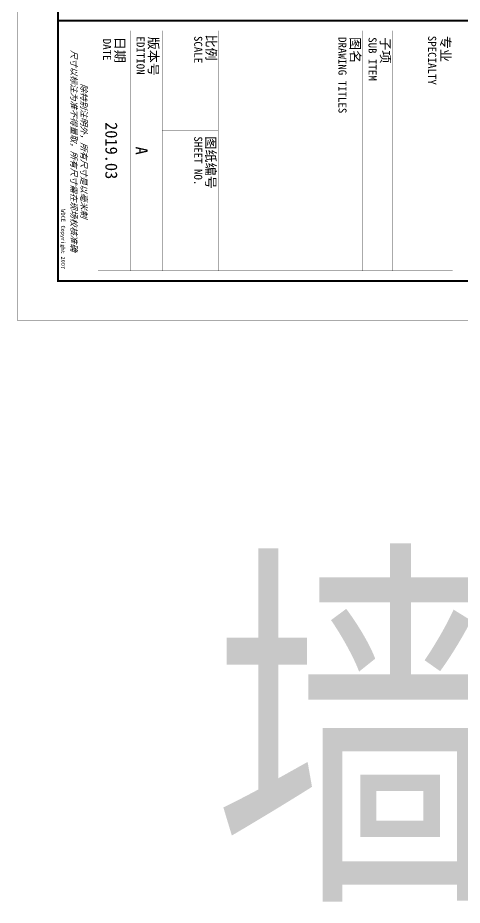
# Model space of a CAD drawing. Extents: x 57342 to 87103, y 19822 to 43940.
# Drawn here: x 75222 to 77440, y 19999 to 24434 of the extents above; entities that cross this region are included whole.
import ezdxf
from ezdxf.enums import TextEntityAlignment as Align

# ---------------------------------------------------------------- set-up
doc = ezdxf.new("R2010")
doc.units = 0
doc.header["$LTSCALE"] = 1000
doc.header["$MEASUREMENT"] = 0
doc.layers.add('02-TEXT_标注', color=130, linetype='Continuous')
doc.styles.get("Standard").update_dxf_attribs({"font": 'STXIHEI_0.TTF', "width": 0.75})
doc.styles.add('图签信息$0$华文细黑', font='STXIHEI_0.TTF', dxfattribs={"height": 10})

# ---------------------------------------------------------------- blocks, each defined once
blk = doc.blocks.new('图框-A1+1-4')
for points, const_width in [([(0, 0), (1051, 0), (1051, 594), (0, 594)], 0.05), ([(976, 584), (25, 584), (25, 10), (976, 10)], 0.5)]:
    blk.add_lwpolyline(points, close=True, dxfattribs=dict(const_width=const_width))
blk = doc.blocks.new('图签信息$0$WDCE Copyright200X')
at = {"const_width": 0.016}
blk.add_lwpolyline([(-10.6, 1.26, 1), (-11.4, 1.26, 1)], format="xyb", close=True, dxfattribs=at)
at = {"style": '图签信息$0$华文细黑'}
for s, p in [('WDCE ', (-11.46, 0.5)), ('     Copyright ', (-3.51, 0.5))]:
    blk.add_text(s, height=1, dxfattribs=at).set_placement(p, align=Align.BOTTOM_RIGHT)
blk.add_text('c', height=0.6, dxfattribs=at).set_placement((-11.04, 1.35), align=Align.MIDDLE_CENTER)
blk.add_attdef('200X', text='', height=1, dxfattribs=at).set_placement((-0.45, 0.5), align=Align.BOTTOM_RIGHT)
blk = doc.blocks.new('图签信息')
at = {"const_width": 0.5}
blk.add_lwpolyline([(-65, 0), (0, 0), (0, 500.5), (-65, 500.5)], close=True, dxfattribs=at)
at = {"const_width": 0.05}
for points in [[(-62.5, 98.5), (-2.5, 98.5), (-2.5, 10), (-62.5, 10), (-62.5, 98.5)], [(-62.5, 83.5), (-2.5, 83.5)], [(-62.5, 76), (-2.5, 76)], [(-62.5, 40), (-2.5, 40)], [(-37.5, 40), (-37.5, 26)], [(-62.5, 26), (-2.5, 26)], [(-62.5, 18), (-2.5, 18)]]:
    blk.add_lwpolyline(points, dxfattribs=at)
blk.add_blockref('图签信息$0$WDCE Copyright200X', (-2.5, 0)).add_auto_attribs({'200X': '2007'})
at = {"style": '图签信息$0$华文细黑'}
for s, height, p in [('专业', 2.4, (-61.23, 97.93)), ('SPECIALTY', 2, (-61.23, 94.38)), ('子项', 2.4, (-60.88, 82.92)), ('SUB ITEM', 2, (-60.88, 79.5)), ('图名', 2.4, (-60.91, 75.41)), ('DRAWING TITLES', 2, (-60.91, 72)), ('比例', 2.4, (-61.56, 39.42)), ('图纸编号', 2.4, (-36.1, 39.32)), ('SCALE', 2, (-61.19, 36)), ('SHEET NO.', 2, (-36.1, 36)), ('版本号', 2.4, (-61, 25.03)), ('EDITION', 2, (-61.06, 21.61)), ('日期', 2.4, (-61, 16.68)), ('DATE', 2, (-60.5, 13.26))]:
    blk.add_text(s, height=height, dxfattribs=at).set_placement(p, align=Align.TOP_LEFT)
at = {"color": 4, "style": '图签信息$0$华文细黑'}
for s, p in [('A', (-32.53, 19.4)), ('2019.03', (-32.53, 11.84))]:
    blk.add_text(s, height=3, dxfattribs=at).set_placement(p, align=Align.CENTER)
at = {"style": '图签信息$0$华文细黑', "oblique": 20}
for s, p in [('除特别注明外，所有尺寸是以毫米制', (-32.5, 6.5)), ('尺寸以标注为准不得量取，所有尺寸需在现场校核准确', (-32.5, 4))]:
    blk.add_text(s, height=1.5, dxfattribs=at).set_placement(p, align=Align.MIDDLE_CENTER)
blk = doc.blocks.new('图签-A1')
at = {"color": 2}
blk.add_blockref('图签信息', (0, 0), dxfattribs=at)

msp = doc.modelspace()

# ---------------------------------------------------------------- block references
at = {"xscale": 20, "yscale": 20, "zscale": 20, "rotation": 270}
for name, p in [('图框-A1+1-4', (75222.2, 43939.3)), ('图签-A1', (75422.2, 23119.3))]:
    msp.add_blockref(name, p, dxfattribs=at)

# ---------------------------------------------------------------- texts
at = {"layer": '02-TEXT_标注', "color": 0, "width": 0.75}
msp.add_text('墙身②', height=1427.13, dxfattribs=at).set_placement((76196.6, 20170))

doc.saveas('drawing.dxf')
